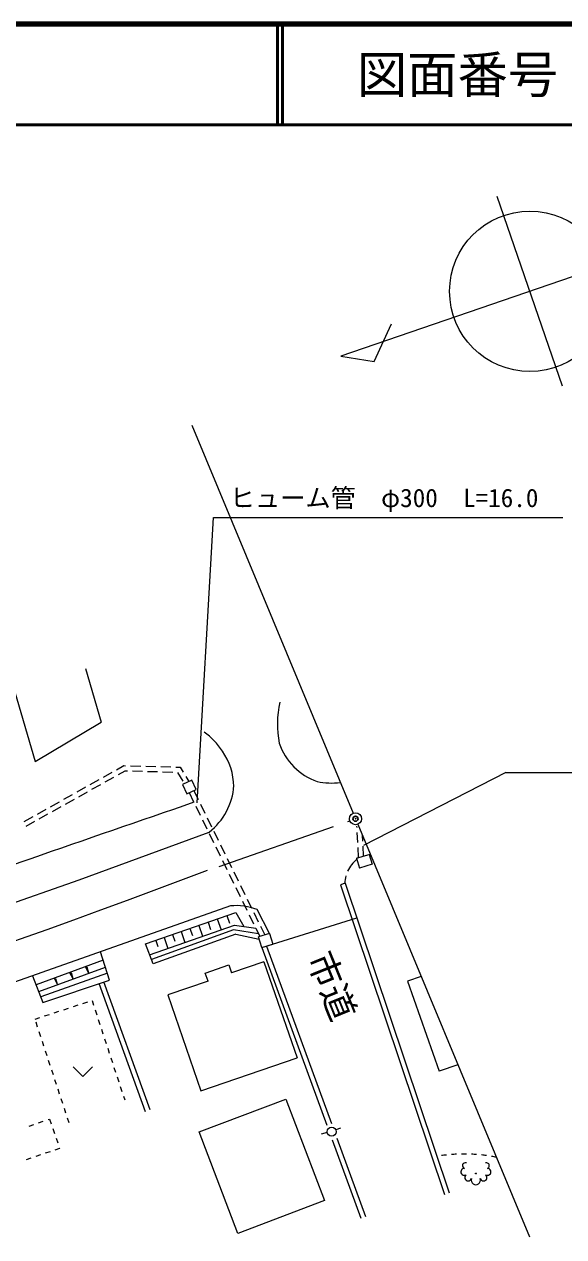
# Model space of a CAD drawing. Units: millimetres, scale not verified. Extents: x 40000 to 680000, y 20000 to 380000.
# Drawn here: x 483628 to 537164, y 259613 to 380000 of the extents above; entities that cross this region are included whole.
import ezdxf
from ezdxf.enums import TextEntityAlignment as Align

# ---------------------------------------------------------------- set-up
doc = ezdxf.new("R2010")
doc.units = ezdxf.units.MM
doc.header["$LTSCALE"] = 1000
doc.header["$PDMODE"] = 32
doc.header["$PDSIZE"] = 500
doc.linetypes.add('CHAIN', pattern=[18.5, 12, -1.5, 3.5, -1.5])
for name, color, linetype, lineweight in [('M-BGD', 7, 'Continuous', 13), ('M-BMK', 2, 'CHAIN', 13), ('M-BMK-OTRS', 5, 'Continuous', 13), ('M-TTL', 2, 'Continuous', 140), ('M-TTL-LINE', 7, 'Continuous', 50), ('M-TTL-TXT', 7, 'Continuous', 13), ('M-WORK', 1, 'Continuous', 13)]:
    doc.layers.add(name, color=color, linetype=linetype, lineweight=lineweight)
doc.layers.add('M-OTRS', color=6, linetype='Continuous')
doc.styles.add('ＭＳ ゴシック', font='')
doc.styles.get('ＭＳ ゴシック').set_extended_font_data('MS Gothic')

msp = doc.modelspace()

# ---------------------------------------------------------------- linework, layer by layer
at = {"layer": 'M-BGD'}
msp.add_circle((516499, 301118), 600, dxfattribs=at)
at = {"layer": 'M-BMK'}
msp.add_line((502984, 296382), (515933, 300920), dxfattribs=at)
msp.add_lwpolyline([(501790, 295971), (499141, 294979), (496492, 293989), (493841, 293004), (491187, 292024), (488530, 291054), (485870, 290094), (483205, 289146), (480534, 288214), (477858, 287299), (475175, 286403), (472486, 285529), (470921, 285035)], dxfattribs=at)
at = {"layer": 'M-BMK-OTRS'}
msp.add_line((507200, 288324), (516644, 291272), dxfattribs=at)
at = {"layer": 'M-OTRS'}
msp.add_point((516499, 301118), dxfattribs=at)
at = {"layer": 'M-TTL'}
msp.add_line((680000, 380000), (40000, 380000), dxfattribs=at)
at = {"layer": 'M-TTL-LINE'}
for p, q in [((508747, 380000), (508747, 370000)), ((509247, 380000), (509247, 370000)), ((40000, 370000), (680000, 370000))]:
    msp.add_line(p, q, dxfattribs=at)
at = {"layer": 'M-WORK'}
for p, q in [((537035, 344058), (530571, 362911)), ((500241, 340181), (516268, 301672)), ((500802, 302710), (502409, 331024)), ((502409, 331024), (537085, 331024)), ((489699, 316036), (491255, 310720)), ((482483, 314386), (484707, 306787)), ((484707, 306787), (491255, 310720)), ((492790, 305981), (493518, 306388)), ((492963, 305504), (493642, 305885)), ((493518, 306388), (493684, 306384)), ((493642, 305885), (493863, 305879)), ((494184, 306370), (495183, 306342)), ((494363, 305865), (495362, 305837)), ((495683, 306328), (496683, 306301)), ((495862, 305823), (496862, 305796)), ((497182, 306287), (498182, 306259)), ((498682, 306245), (499088, 306234)), ((499088, 306234), (499401, 305730)), ((490173, 304515), (491045, 305003)), ((491482, 305248), (492354, 305736)), ((491654, 304771), (492526, 305260)), ((497362, 305782), (498361, 305754)), ((498835, 305694), (499362, 304845)), ((500262, 304937), (499335, 304525)), ((499665, 305305), (499973, 304809)), ((500674, 304010), (500262, 304937)), ((531413, 305702), (517305, 298468)), ((531413, 305702), (569732, 305702)), ((487556, 303048), (488428, 303537)), ((488864, 303781), (489737, 304270)), ((489037, 303305), (489909, 303794)), ((490345, 304038), (491218, 304527)), ((499335, 304525), (499747, 303598)), ((499747, 303598), (500674, 304010)), ((499989, 303706), (500430, 302808)), ((500446, 303909), (500887, 303011)), ((486247, 302315), (487120, 302804)), ((486419, 301839), (487292, 302327)), ((487728, 302572), (488600, 303060)), ((500650, 302359), (501092, 301462)), ((501108, 302563), (501549, 301665)), ((483630, 300849), (484502, 301338)), ((484938, 301582), (485811, 302071)), ((485111, 301105), (485983, 301594)), ((501312, 301013), (501753, 300116)), ((501770, 301217), (502211, 300319)), ((483802, 300372), (484674, 300861)), ((489087, 295058), (501980, 299792)), ((502431, 299870), (502873, 298973)), ((516649, 300250), (516642, 300382)), ((516730, 300564), (533774, 259613)), ((501974, 299667), (502415, 298770)), ((516729, 298752), (516676, 299751)), ((517222, 298903), (517192, 299452)), ((502636, 298321), (503077, 297424)), ((503093, 298524), (503534, 297627)), ((516599, 297190), (517960, 297608)), ((516809, 297254), (516755, 298253)), ((517301, 297405), (517248, 298404)), ((517871, 297580), (518168, 296611)), ((503298, 296975), (503739, 296078)), ((503755, 297178), (504196, 296281)), ((516599, 297190), (516897, 296221)), ((518168, 296611), (516897, 296221)), ((471133, 288775), (489087, 295058)), ((503960, 295629), (504401, 294732)), ((504417, 295832), (504858, 294935)), ((504621, 294283), (505063, 293385)), ((505079, 294486), (505520, 293589)), ((515485, 294722), (515011, 294563)), ((515011, 294563), (525327, 263809)), ((515485, 294722), (525801, 263968)), ((505283, 292937), (505724, 292039)), ((505740, 293140), (506182, 292243)), ((504095, 292457), (479456, 283767)), ((495662, 288687), (504627, 291807)), ((503728, 291494), (503992, 290736)), ((504627, 291807), (505420, 290408)), ((505945, 291591), (506386, 290693)), ((506402, 291794), (506844, 290896)), ((507966, 289727), (506730, 292096)), ((496070, 287620), (504496, 290540)), ((500070, 290221), (500308, 289535)), ((500951, 290527), (501329, 289443)), ((501864, 290845), (502114, 290124)), ((502780, 291164), (503158, 290077)), ((504496, 290540), (506611, 290237)), ((506607, 290245), (507008, 289428)), ((507064, 290448), (507491, 289579)), ((504393, 290098), (496249, 287152)), ((504617, 289655), (496414, 286720)), ((496684, 289042), (496899, 288424)), ((497499, 289326), (497875, 288246)), ((498344, 289620), (498571, 288969)), ((499192, 289915), (499569, 288833)), ((506881, 289688), (504393, 290098)), ((504617, 289655), (506939, 289161)), ((507966, 289727), (506869, 289385)), ((507200, 288324), (506869, 289385)), ((507966, 289727), (508297, 288667)), ((492097, 285099), (491202, 287910)), ((496414, 286720), (495662, 288687)), ((507200, 288324), (508297, 288667)), ((507200, 288324), (513638, 270694)), ((507678, 288473), (514108, 270866)), ((491472, 287063), (484809, 284614)), ((501592, 285797), (503917, 286601)), ((503917, 286601), (504191, 285809)), ((507400, 286917), (504191, 285809)), ((507400, 286917), (510694, 277383)), ((484456, 285530), (485477, 282885)), ((485058, 283970), (491688, 286384)), ((491879, 285785), (485266, 283431)), ((488165, 285793), (488278, 285835)), ((488165, 285793), (488432, 285246)), ((488222, 285814), (488432, 285246)), ((488278, 285835), (488432, 285246)), ((489716, 286368), (489831, 286410)), ((489716, 286368), (489986, 285814)), ((489774, 286389), (489986, 285814)), ((489831, 286410), (489986, 285814)), ((501865, 285005), (501592, 285797)), ((523015, 285462), (521649, 284982)), ((485477, 282885), (492097, 285099)), ((486621, 285221), (486733, 285263)), ((486621, 285221), (486885, 284681)), ((486677, 285242), (486885, 284681)), ((486733, 285263), (486885, 284681)), ((495652, 272028), (491048, 284748)), ((496122, 272198), (491522, 284907)), ((501865, 285005), (497865, 283623)), ((521649, 284982), (524790, 276040)), ((489448, 282781), (489923, 282937)), ((490350, 283077), (490506, 282602)), ((497865, 283623), (501160, 274089)), ((486597, 281846), (487072, 282002)), ((487547, 282157), (488022, 282313)), ((488498, 282469), (488973, 282625)), ((490662, 282127), (490818, 281651)), ((484697, 281222), (485172, 281378)), ((484957, 280428), (484801, 280903)), ((485647, 281534), (486122, 281690)), ((490974, 281176), (491129, 280701)), ((485269, 279478), (485113, 279953)), ((491285, 280226), (491441, 279751)), ((485581, 278528), (485425, 279003)), ((491597, 279276), (491753, 278801)), ((491909, 278326), (492064, 277851)), ((485892, 277578), (485736, 278053)), ((486204, 276628), (486048, 277103)), ((492220, 277376), (492376, 276900)), ((501160, 274089), (510694, 277383)), ((486516, 275677), (486360, 276152)), ((488478, 276484), (489438, 275524)), ((489438, 275524), (490398, 276484)), ((492532, 276425), (492688, 275950)), ((526663, 276698), (524790, 276040)), ((486827, 274727), (486671, 275202)), ((492844, 275475), (492999, 275000)), ((493155, 274525), (493311, 274050)), ((487139, 273777), (486983, 274252)), ((487451, 272827), (487295, 273302)), ((493467, 273575), (493593, 273192)), ((500988, 270016), (509585, 273284)), ((509585, 273284), (513412, 263216)), ((487762, 271877), (487606, 272352)), ((485045, 270925), (485519, 271086)), ((485992, 271247), (486138, 271297)), ((486138, 271297), (486299, 270824)), ((488074, 270926), (487918, 271401)), ((484099, 270603), (484572, 270764)), ((486460, 270350), (486622, 269877)), ((504815, 259948), (500988, 270016)), ((513685, 269978), (513092, 269794)), ((515000, 270385), (514535, 270241)), ((486783, 269404), (486944, 268930)), ((514175, 269224), (517016, 261445)), ((514643, 269400), (517486, 261617)), ((484290, 267415), (483817, 267254)), ((485237, 267737), (484764, 267576)), ((486184, 268059), (485710, 267898)), ((487130, 268381), (486657, 268220)), ((487105, 268457), (487130, 268381)), ((513412, 263216), (504815, 259948))]:
    msp.add_line(p, q, dxfattribs=at)
msp.add_lwpolyline([(544937, 357302), (515031, 347048), (518349, 346512), (520083, 350239)], dxfattribs=at)
for centre, radius in [((533803, 353485), 7965), ((514130, 270045), 450), ((528444, 265896), 46.1)]:
    msp.add_circle(centre, radius, dxfattribs=at)
for centre, radius, start, end in [((518210, 310489), 9466, 166.58658, 191.47957), ((497001, 303638), 7557, 33.69412, 53.64144), ((514712, 310587), 6108, 198.92917, 250.8098), ((498076, 304205), 6349, 1.03038, 34.82546), ((514104, 310923), 6263, 257.08119, 278.20878), ((498055, 304825), 6383, 307.94202, 356.22415), ((1956784, -3931176), 4477385, 108.98145, 109.41954), ((518671, 294566), 3246, 128.96821, 155.44763), ((518671, 294566), 3246, 164.2741, 177.56603), ((504701, 287071), 5420, 68.00809, 96.42163), ((527279, 251552), 16273, 96.22883, 97.98928), ((527279, 251552), 16273, 92.70795, 94.46839), ((527279, 251552), 16273, 89.18706, 90.9475), ((527279, 251552), 16273, 85.66618, 87.42662), ((527279, 251552), 16273, 82.14529, 83.90573), ((527279, 251552), 16273, 78.6244, 80.38485), ((527291, 266056), 342, 88.13012, 305.00001), ((527401, 266671), 290, 70.00006, 249.99998), ((529488, 266671), 290, 290.00002, 110.00003), ((529598, 266056), 342, 235.00002, 91.86993), ((527684, 265495), 342, 125.00005, 341.86992), ((528445, 265243), 459, 161.56506, 18.43499), ((529206, 265495), 342, 198.13012, 55.00005)]:
    msp.add_arc(centre, radius, start, end, dxfattribs=at)

# ---------------------------------------------------------------- texts
at = {"layer": 'M-BGD', "style": 'ＭＳ ゴシック'}
msp.add_text('市道', height=2566, rotation=292.003, dxfattribs=at).set_placement((510947, 287007), align=Align.BOTTOM_LEFT)
at = {"layer": 'M-TTL-TXT', "style": 'ＭＳ ゴシック'}
msp.add_text('図面番号', height=3666, dxfattribs=at).set_placement((526622, 375000), align=Align.MIDDLE_CENTER)
at = {"layer": 'M-WORK', "style": 'ＭＳ ゴシック'}
msp.add_text('ヒューム管\u3000φ300\u3000L=16.0', height=1833, dxfattribs=at).set_placement((504031, 331506), align=Align.BOTTOM_LEFT)

doc.saveas('drawing.dxf')
